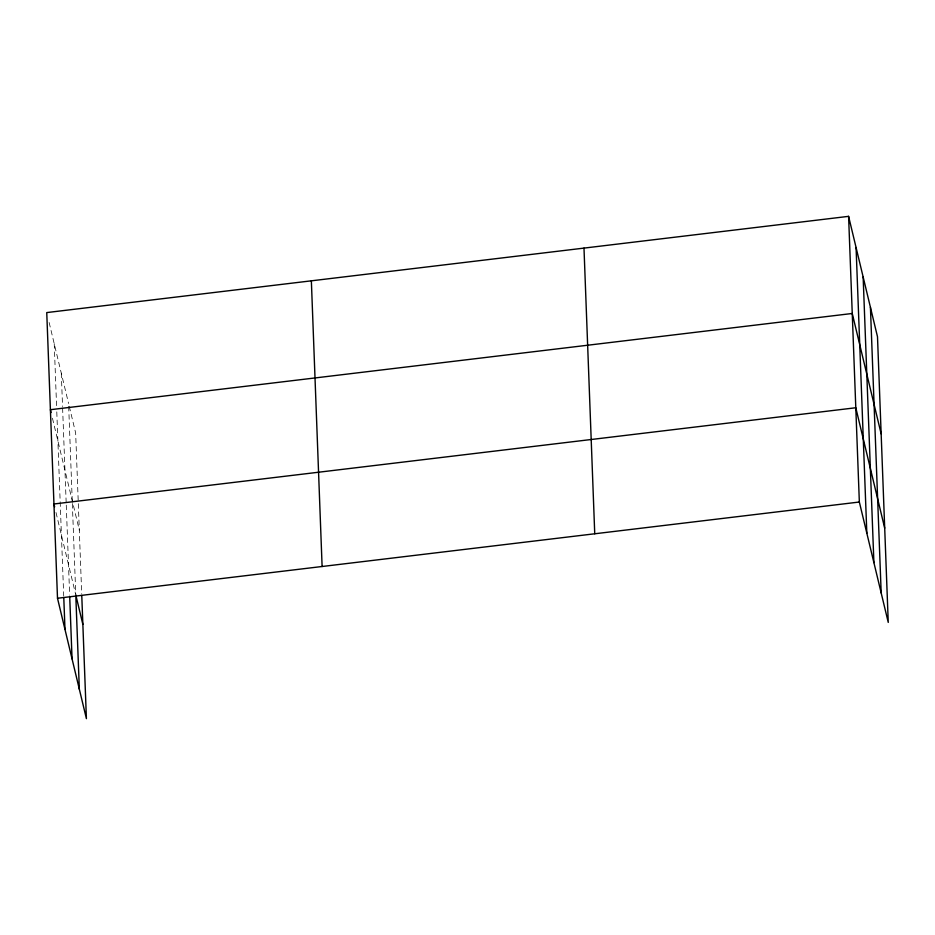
<?xml version="1.0" encoding="UTF-8"?>
<svg xmlns="http://www.w3.org/2000/svg" width="935" height="935" viewBox="0 0 935 935"><rect width="100%" height="100%" fill="white"/><g stroke="black" fill="none" stroke-linecap="round" stroke-linejoin="round"><path stroke-width="0.7" stroke-dasharray="4.67 3.51" d="M49.134 322.493L68.582 403.523M69.26 406.328L75.653 432.975L81.707 593.924M52.442 418.214L79.311 530.098M55.995 512.485L75.454 593.55M68.687 406.421L72.24 500.657M72.346 503.556L75.782 594.929M61.301 373.182L62.552 406.526M62.61 407.976L66.21 503.673M66.268 505.122L69.646 595.046M54.23 343.741L56.579 406.07M56.79 411.879L63.72 596.051"/><path stroke-width="1.4" d="M848.594 216.347L859.347 502.025L888.25 622.418L877.497 336.74L848.594 216.347L46.75 312.582L57.502 598.26L86.406 718.653L81.766 595.373M57.502 598.26L859.347 502.025M881.156 433.875L852.253 313.482L50.408 409.705L51.086 412.545M884.697 528.146L855.794 407.753L53.949 503.988L54.627 506.817M82.853 624.381L75.782 594.929L79.335 689.2M870.427 307.299L881.179 592.965M863.145 276.959L873.898 562.636M856.074 247.506L866.827 533.184M583.989 248.102L594.742 533.78M311.355 280.827L322.108 566.505M69.704 596.495L72.053 658.859M63.779 597.512L64.983 629.419"/></g></svg>
